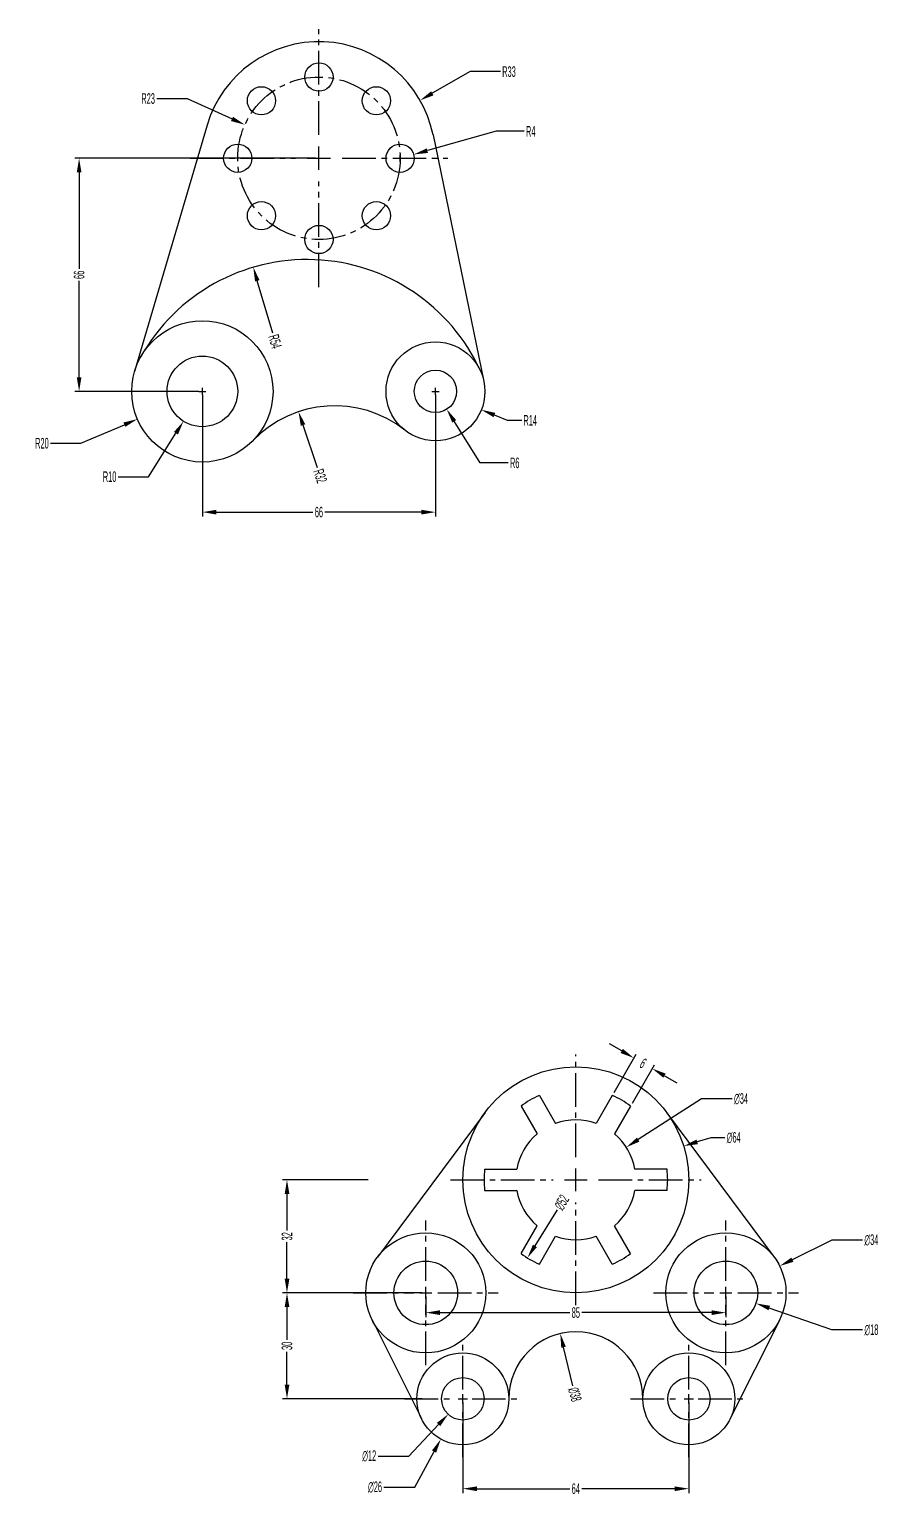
# Model space of a CAD drawing. Header units: millimetres. Extents: x 1568 to 31342, y 459 to 4403.
# Drawn here: x 10023.5 to 10266.2, y 1444.1 to 1859.3 of the extents above; entities that cross this region are included whole.
import ezdxf

# ---------------------------------------------------------------- set-up
doc = ezdxf.new("R2010")
doc.units = ezdxf.units.MM
doc.header["$LTSCALE"] = 0.5
doc.linetypes.add('CENTER2', pattern=[28.575, 19.05, -3.175, 3.175, -3.175])
doc.layers.add('centre line', color=3, linetype='CENTER2')
doc.layers.add('drawing', color=7, linetype='Continuous')
doc.styles.get("Standard").update_dxf_attribs({"font": 'arial.ttf', "width": 0.5})
doc.dimstyles.new('DARSHU2', dxfattribs={"dimtxt": 3, "dimasz": 4, "dimexe": 1.25, "dimexo": 1, "dimtad": 0, "dimtoh": 1, "dimdec": 1, "dimdsep": 46, "dimtxsty": 'Standard', "dimcen": 1, "dimclrd": 6, "dimclre": 6, "dimclrt": 6, "dimadec": 0, "dimazin": 0, "dimtfac": 1, "dimtdec": 1, "dimtofl": 0, "dimtmove": 0, "dimatfit": 3, "dimfxl": 1, "dimtfillclr": 256, "dimlwd": 25, "dimlwe": 25, "dimarcsym": 0})

# ---------------------------------------------------------------- blocks, each defined once
blk = doc.blocks.new('*U384')
at = {"layer": 'centre line', "color": 0, "linetype": 'CENTER2', "transparency": 16777216}
for p, q in [((0, 6.6), (0, 36.5)), ((-36.5, 0), (-6.6, 0)), ((6.6, 0), (36.5, 0)), ((0, -36.5), (0, -6.6))]:
    blk.add_line(p, q, dxfattribs=at)
at = {"layer": 'centre line', "color": 0, "linetype": 'Continuous', "transparency": 16777216}
for p, q in [((-3.3, 0), (3.3, 0)), ((0, -3.3), (0, 3.3))]:
    blk.add_line(p, q, dxfattribs=at)
blk = doc.blocks.new('*D385')
at = {"layer": 'Defpoints', "color": 0, "transparency": 16777216}
for p in [(10134.13, 1839.17), (10105.49, 1822.77)]:
    blk.add_point(p, dxfattribs=at)
at = {"layer": 'drawing', "color": 6, "linetype": 'Continuous', "lineweight": 25, "transparency": 16777216}
for p, q in [((10148.3, 1847.29), (10137.6, 1841.16)), ((10156.89, 1847.29), (10148.3, 1847.29))]:
    blk.add_line(p, q, dxfattribs=at)
at = {"layer": 'drawing', "color": 6, "lineweight": 25, "transparency": 16777216}
for p, q in [((10104.49, 1822.77), (10106.49, 1822.77)), ((10105.49, 1821.77), (10105.49, 1823.77))]:
    blk.add_line(p, q, dxfattribs=at)
at = {"layer": 'drawing', "color": 6, "transparency": 16777216}
blk.add_solid([(10137.27, 1841.74), (10137.93, 1840.58), (10134.13, 1839.17)], dxfattribs=at)
at = {"layer": 'drawing', "color": 6, "transparency": 16777216, "insert": (10159.31, 1847.29), "char_height": 3, "attachment_point": 5}
blk.add_mtext('R33', dxfattribs=at)
blk = doc.blocks.new('*D386')
at = {"layer": 'Defpoints', "color": 0, "transparency": 16777216}
for p in [(10128.49, 1822.77), (10132.34, 1823.85)]:
    blk.add_point(p, dxfattribs=at)
at = {"layer": 'drawing', "color": 6, "linetype": 'Continuous', "lineweight": 25, "transparency": 16777216}
for p, q in [((10155.72, 1830.4), (10136.19, 1824.93)), ((10163.63, 1830.4), (10155.72, 1830.4))]:
    blk.add_line(p, q, dxfattribs=at)
at = {"layer": 'drawing', "color": 6, "lineweight": 25, "transparency": 16777216}
for p, q in [((10127.49, 1822.77), (10129.49, 1822.77)), ((10128.49, 1821.77), (10128.49, 1823.77))]:
    blk.add_line(p, q, dxfattribs=at)
at = {"layer": 'drawing', "color": 6, "transparency": 16777216}
blk.add_solid([(10136.01, 1825.57), (10136.37, 1824.29), (10132.34, 1823.85)], dxfattribs=at)
at = {"layer": 'drawing', "color": 6, "transparency": 16777216, "insert": (10165.46, 1830.4), "char_height": 3, "attachment_point": 5}
blk.add_mtext('R4', dxfattribs=at)
blk = doc.blocks.new('*D387')
at = {"layer": 'Defpoints', "color": 0, "transparency": 16777216}
for p in [(10138.49, 1756.77), (10151.48, 1751.56)]:
    blk.add_point(p, dxfattribs=at)
at = {"layer": 'drawing', "color": 6, "lineweight": 25, "transparency": 16777216}
for p, q in [((10137.49, 1756.77), (10139.49, 1756.77)), ((10138.49, 1755.77), (10138.49, 1757.77))]:
    blk.add_line(p, q, dxfattribs=at)
at = {"layer": 'drawing', "color": 6, "linetype": 'Continuous', "lineweight": 25, "transparency": 16777216}
for p, q in [((10158.91, 1748.58), (10155.19, 1750.07)), ((10162.91, 1748.58), (10158.91, 1748.58))]:
    blk.add_line(p, q, dxfattribs=at)
at = {"layer": 'drawing', "color": 6, "transparency": 16777216}
blk.add_solid([(10155.44, 1750.69), (10154.95, 1749.46), (10151.48, 1751.56)], dxfattribs=at)
at = {"layer": 'drawing', "color": 6, "transparency": 16777216, "insert": (10165.32, 1748.58), "char_height": 3, "attachment_point": 5}
blk.add_mtext('R14', dxfattribs=at)
blk = doc.blocks.new('*D388')
at = {"layer": 'Defpoints', "color": 0, "transparency": 16777216}
for p in [(10138.49, 1756.77), (10141.68, 1751.69)]:
    blk.add_point(p, dxfattribs=at)
at = {"layer": 'drawing', "color": 6, "lineweight": 25, "transparency": 16777216}
for p, q in [((10137.49, 1756.77), (10139.49, 1756.77)), ((10138.49, 1755.77), (10138.49, 1757.77))]:
    blk.add_line(p, q, dxfattribs=at)
at = {"layer": 'drawing', "color": 6, "linetype": 'Continuous', "lineweight": 25, "transparency": 16777216}
for p, q in [((10151.19, 1736.52), (10143.8, 1748.3)), ((10159.1, 1736.52), (10151.19, 1736.52))]:
    blk.add_line(p, q, dxfattribs=at)
at = {"layer": 'drawing', "color": 6, "transparency": 16777216}
blk.add_solid([(10144.37, 1748.66), (10143.24, 1747.95), (10141.68, 1751.69)], dxfattribs=at)
at = {"layer": 'drawing', "color": 6, "transparency": 16777216, "insert": (10160.93, 1736.52), "char_height": 3, "attachment_point": 5}
blk.add_mtext('R6', dxfattribs=at)
blk = doc.blocks.new('*D389')
at = {"layer": 'Defpoints', "color": 0, "transparency": 16777216}
for p in [(10099.72, 1751.02), (10109.94, 1720.7)]:
    blk.add_point(p, dxfattribs=at)
at = {"layer": 'drawing', "color": 6, "linetype": 'Continuous', "lineweight": 25, "transparency": 16777216}
blk.add_line((10105.09, 1735.1), (10100.99, 1747.23), dxfattribs=at)
at = {"layer": 'drawing', "color": 6, "transparency": 16777216}
blk.add_solid([(10101.63, 1747.45), (10100.36, 1747.02), (10099.72, 1751.02)], dxfattribs=at)
at = {"layer": 'drawing', "color": 6, "transparency": 16777216, "insert": (10105.86, 1732.82), "char_height": 3, "attachment_point": 5, "rotation": 288.6405}
blk.add_mtext('R32', dxfattribs=at)
blk = doc.blocks.new('*D390')
at = {"layer": 'Defpoints', "color": 0, "transparency": 16777216}
for p in [(10086.91, 1791.92), (10102.13, 1740.11)]:
    blk.add_point(p, dxfattribs=at)
at = {"layer": 'drawing', "color": 6, "linetype": 'Continuous', "lineweight": 25, "transparency": 16777216}
blk.add_line((10092.4, 1773.22), (10088.04, 1788.09), dxfattribs=at)
at = {"layer": 'drawing', "color": 6, "transparency": 16777216}
blk.add_solid([(10088.68, 1788.27), (10087.4, 1787.9), (10086.91, 1791.92)], dxfattribs=at)
at = {"layer": 'drawing', "color": 6, "transparency": 16777216, "insert": (10093.08, 1770.9), "char_height": 3, "attachment_point": 5, "rotation": 286.3657}
blk.add_mtext('R54', dxfattribs=at)
blk = doc.blocks.new('*D391')
at = {"layer": 'Defpoints', "color": 0, "transparency": 16777216}
for p in [(10072.49, 1756.77), (10054.09, 1748.92)]:
    blk.add_point(p, dxfattribs=at)
at = {"layer": 'drawing', "color": 6, "lineweight": 25, "transparency": 16777216}
for p, q in [((10071.49, 1756.77), (10073.49, 1756.77)), ((10072.49, 1755.77), (10072.49, 1757.77))]:
    blk.add_line(p, q, dxfattribs=at)
at = {"layer": 'drawing', "color": 6, "linetype": 'Continuous', "lineweight": 25, "transparency": 16777216}
for p, q in [((10038.07, 1742.08), (10050.42, 1747.35)), ((10029.48, 1742.08), (10038.07, 1742.08))]:
    blk.add_line(p, q, dxfattribs=at)
at = {"layer": 'drawing', "color": 6, "transparency": 16777216}
blk.add_solid([(10050.15, 1747.97), (10050.68, 1746.74), (10054.09, 1748.92)], dxfattribs=at)
at = {"layer": 'drawing', "color": 6, "transparency": 16777216, "insert": (10027.07, 1742.08), "char_height": 3, "attachment_point": 5}
blk.add_mtext('R20', dxfattribs=at)
blk = doc.blocks.new('*D392')
at = {"layer": 'Defpoints', "color": 0, "transparency": 16777216}
for p in [(10072.49, 1756.77), (10067.15, 1748.32)]:
    blk.add_point(p, dxfattribs=at)
at = {"layer": 'drawing', "color": 6, "lineweight": 25, "transparency": 16777216}
for p, q in [((10071.49, 1756.77), (10073.49, 1756.77)), ((10072.49, 1755.77), (10072.49, 1757.77))]:
    blk.add_line(p, q, dxfattribs=at)
at = {"layer": 'drawing', "color": 6, "linetype": 'Continuous', "lineweight": 25, "transparency": 16777216}
for p, q in [((10057.23, 1732.61), (10065.01, 1744.94)), ((10048.64, 1732.61), (10057.23, 1732.61))]:
    blk.add_line(p, q, dxfattribs=at)
at = {"layer": 'drawing', "color": 6, "transparency": 16777216}
blk.add_solid([(10064.45, 1745.29), (10065.58, 1744.58), (10067.15, 1748.32)], dxfattribs=at)
at = {"layer": 'drawing', "color": 6, "transparency": 16777216, "insert": (10046.23, 1732.61), "char_height": 3, "attachment_point": 5}
blk.add_mtext('R10', dxfattribs=at)
blk = doc.blocks.new('*D393')
at = {"layer": 'Defpoints', "color": 0, "transparency": 16777216}
for p in [(10084.53, 1832.26), (10105.49, 1822.77)]:
    blk.add_point(p, dxfattribs=at)
at = {"layer": 'drawing', "color": 6, "linetype": 'Continuous', "lineweight": 25, "transparency": 16777216}
for p, q in [((10059.56, 1839.67), (10068.15, 1839.67)), ((10068.15, 1839.67), (10080.89, 1833.9))]:
    blk.add_line(p, q, dxfattribs=at)
at = {"layer": 'drawing', "color": 6, "lineweight": 25, "transparency": 16777216}
for p, q in [((10104.49, 1822.77), (10106.49, 1822.77)), ((10105.49, 1821.77), (10105.49, 1823.77))]:
    blk.add_line(p, q, dxfattribs=at)
at = {"layer": 'drawing', "color": 6, "transparency": 16777216}
blk.add_solid([(10081.16, 1834.51), (10080.61, 1833.3), (10084.53, 1832.26)], dxfattribs=at)
at = {"layer": 'drawing', "color": 6, "transparency": 16777216, "insert": (10057.14, 1839.67), "char_height": 3, "attachment_point": 5}
blk.add_mtext('R23', dxfattribs=at)
blk = doc.blocks.new('*D394')
at = {"layer": 'Defpoints', "color": 0, "transparency": 16777216}
for p in [(10072.49, 1756.77), (10138.49, 1756.77), (10138.49, 1722.59)]:
    blk.add_point(p, dxfattribs=at)
at = {"layer": 'drawing', "color": 6, "linetype": 'Continuous', "lineweight": 25, "transparency": 16777216}
for p, q in [((10072.49, 1755.77), (10072.49, 1721.34)), ((10138.49, 1755.77), (10138.49, 1721.34)), ((10076.49, 1722.59), (10103.79, 1722.59)), ((10134.49, 1722.59), (10107.19, 1722.59))]:
    blk.add_line(p, q, dxfattribs=at)
at = {"layer": 'drawing', "color": 6, "transparency": 16777216}
for points in [[(10076.49, 1723.25), (10076.49, 1721.92), (10072.49, 1722.59)], [(10134.49, 1723.25), (10134.49, 1721.92), (10138.49, 1722.59)]]:
    blk.add_solid(points, dxfattribs=at)
at = {"layer": 'drawing', "color": 6, "transparency": 16777216, "insert": (10105.49, 1722.59), "char_height": 3, "attachment_point": 5}
blk.add_mtext('66', dxfattribs=at)
blk = doc.blocks.new('*D395')
at = {"layer": 'Defpoints', "color": 0, "transparency": 16777216}
for p in [(10105.49, 1822.77), (10037.59, 1756.77), (10072.49, 1756.77)]:
    blk.add_point(p, dxfattribs=at)
at = {"layer": 'drawing', "color": 6, "linetype": 'Continuous', "lineweight": 25, "transparency": 16777216}
for p, q in [((10104.49, 1822.77), (10036.34, 1822.77)), ((10037.59, 1818.77), (10037.59, 1791.48)), ((10037.59, 1760.77), (10037.59, 1788.07)), ((10071.49, 1756.77), (10036.34, 1756.77))]:
    blk.add_line(p, q, dxfattribs=at)
at = {"layer": 'drawing', "color": 6, "transparency": 16777216}
for points in [[(10036.92, 1818.77), (10038.26, 1818.77), (10037.59, 1822.77)], [(10036.92, 1760.77), (10038.26, 1760.77), (10037.59, 1756.77)]]:
    blk.add_solid(points, dxfattribs=at)
at = {"layer": 'drawing', "color": 6, "transparency": 16777216, "insert": (10037.59, 1789.77), "char_height": 3, "attachment_point": 5, "rotation": 90}
blk.add_mtext('66', dxfattribs=at)
blk = doc.blocks.new('*U396')
at = {"layer": 'centre line', "color": 0, "linetype": 'CENTER2', "transparency": 16777216}
for p, q in [((0, 6.4), (0, 35.5)), ((-35.5, 0), (-6.4, 0)), ((6.4, 0), (35.5, 0)), ((0, -35.5), (0, -6.4))]:
    blk.add_line(p, q, dxfattribs=at)
at = {"layer": 'centre line', "color": 0, "linetype": 'Continuous', "transparency": 16777216}
for p, q in [((-3.2, 0), (3.2, 0)), ((0, -3.2), (0, 3.2))]:
    blk.add_line(p, q, dxfattribs=at)
blk = doc.blocks.new('*U397')
at = {"layer": 'centre line', "color": 0, "linetype": 'CENTER2', "transparency": 16777216}
for p, q in [((0, 3.4), (0, 20.5)), ((-20.5, 0), (-3.4, 0)), ((3.4, 0), (20.5, 0)), ((0, -20.5), (0, -3.4))]:
    blk.add_line(p, q, dxfattribs=at)
at = {"layer": 'centre line', "color": 0, "linetype": 'Continuous', "transparency": 16777216}
for p, q in [((-1.7, 0), (1.7, 0)), ((0, -1.7), (0, 1.7))]:
    blk.add_line(p, q, dxfattribs=at)
blk = doc.blocks.new('*U398')
at = {"layer": 'centre line', "color": 0, "linetype": 'CENTER2', "transparency": 16777216}
for p, q in [((0, 2.6), (0, 16.5)), ((-16.5, 0), (-2.6, 0)), ((2.6, 0), (16.5, 0)), ((0, -16.5), (0, -2.6))]:
    blk.add_line(p, q, dxfattribs=at)
at = {"layer": 'centre line', "color": 0, "linetype": 'Continuous', "transparency": 16777216}
for p, q in [((-1.3, 0), (1.3, 0)), ((0, -1.3), (0, 1.3))]:
    blk.add_line(p, q, dxfattribs=at)
blk = doc.blocks.new('*U399')
at = {"layer": 'centre line', "color": 0, "linetype": 'CENTER2', "transparency": 16777216}
for p, q in [((0, 3.4), (0, 20.5)), ((-20.5, 0), (-3.4, 0)), ((3.4, 0), (20.5, 0)), ((0, -20.5), (0, -3.4))]:
    blk.add_line(p, q, dxfattribs=at)
at = {"layer": 'centre line', "color": 0, "linetype": 'Continuous', "transparency": 16777216}
for p, q in [((-1.7, 0), (1.7, 0)), ((0, -1.7), (0, 1.7))]:
    blk.add_line(p, q, dxfattribs=at)
blk = doc.blocks.new('*U400')
at = {"layer": 'centre line', "color": 0, "linetype": 'CENTER2', "transparency": 16777216}
for p, q in [((0, 2.6), (0, 16.5)), ((-16.5, 0), (-2.6, 0)), ((2.6, 0), (16.5, 0)), ((0, -16.5), (0, -2.6))]:
    blk.add_line(p, q, dxfattribs=at)
at = {"layer": 'centre line', "color": 0, "linetype": 'Continuous', "transparency": 16777216}
for p, q in [((-1.3, 0), (1.3, 0)), ((0, -1.3), (0, 1.3))]:
    blk.add_line(p, q, dxfattribs=at)
blk = doc.blocks.new('*D401')
at = {"layer": 'centre line', "color": 6, "linetype": 'Continuous', "lineweight": 25, "transparency": 16777216}
for p, q in [((10146.23, 1470.57), (10146.23, 1444.87)), ((10210.23, 1470.57), (10210.23, 1444.87)), ((10150.23, 1446.12), (10176.53, 1446.12)), ((10206.23, 1446.12), (10179.93, 1446.12))]:
    blk.add_line(p, q, dxfattribs=at)
at = {"layer": 'centre line', "color": 6, "transparency": 16777216}
for points in [[(10150.23, 1446.78), (10150.23, 1445.45), (10146.23, 1446.12)], [(10206.23, 1446.78), (10206.23, 1445.45), (10210.23, 1446.12)]]:
    blk.add_solid(points, dxfattribs=at)
at = {"layer": 'Defpoints', "color": 0, "transparency": 16777216}
for p in [(10146.23, 1471.57), (10210.23, 1471.57), (10210.23, 1446.12)]:
    blk.add_point(p, dxfattribs=at)
at = {"layer": 'centre line', "color": 6, "transparency": 16777216, "insert": (10178.23, 1446.12), "char_height": 3, "attachment_point": 5}
blk.add_mtext('64', dxfattribs=at)
blk = doc.blocks.new('*D402')
at = {"layer": 'centre line', "color": 6, "linetype": 'Continuous', "lineweight": 25, "transparency": 16777216}
for p, q in [((10135.73, 1500.57), (10135.73, 1494.72)), ((10220.73, 1500.57), (10220.73, 1494.72)), ((10139.73, 1495.97), (10176.53, 1495.97)), ((10216.73, 1495.97), (10179.94, 1495.97))]:
    blk.add_line(p, q, dxfattribs=at)
at = {"layer": 'centre line', "color": 6, "transparency": 16777216}
for points in [[(10139.73, 1496.63), (10139.73, 1495.3), (10135.73, 1495.97)], [(10216.73, 1496.63), (10216.73, 1495.3), (10220.73, 1495.97)]]:
    blk.add_solid(points, dxfattribs=at)
at = {"layer": 'Defpoints', "color": 0, "transparency": 16777216}
for p in [(10135.73, 1501.57), (10220.73, 1501.57), (10220.73, 1495.97)]:
    blk.add_point(p, dxfattribs=at)
at = {"layer": 'centre line', "color": 6, "transparency": 16777216, "insert": (10178.23, 1495.97), "char_height": 3, "attachment_point": 5}
blk.add_mtext('85', dxfattribs=at)
blk = doc.blocks.new('*D403')
at = {"layer": 'centre line', "color": 6, "linetype": 'Continuous', "lineweight": 25, "transparency": 16777216}
for p, q in [((10119.46, 1533.57), (10095.2, 1533.57)), ((10096.45, 1529.57), (10096.45, 1519.26)), ((10096.45, 1505.57), (10096.45, 1515.88)), ((10119.46, 1501.57), (10095.2, 1501.57))]:
    blk.add_line(p, q, dxfattribs=at)
at = {"layer": 'centre line', "color": 6, "transparency": 16777216}
for points in [[(10095.79, 1529.57), (10097.12, 1529.57), (10096.45, 1533.57)], [(10095.79, 1505.57), (10097.12, 1505.57), (10096.45, 1501.57)]]:
    blk.add_solid(points, dxfattribs=at)
at = {"layer": 'Defpoints', "color": 0, "transparency": 16777216}
for p in [(10120.46, 1533.57), (10096.45, 1501.57), (10120.46, 1501.57)]:
    blk.add_point(p, dxfattribs=at)
at = {"layer": 'centre line', "color": 6, "transparency": 16777216, "insert": (10096.45, 1517.57), "char_height": 3, "attachment_point": 5, "rotation": 90}
blk.add_mtext('32', dxfattribs=at)
blk = doc.blocks.new('*D404')
at = {"layer": 'centre line', "color": 6, "linetype": 'Continuous', "lineweight": 25, "transparency": 16777216}
for p, q in [((10134.73, 1501.57), (10095.2, 1501.57)), ((10096.45, 1497.57), (10096.45, 1488.26)), ((10096.45, 1475.57), (10096.45, 1484.87)), ((10134.73, 1471.57), (10095.2, 1471.57))]:
    blk.add_line(p, q, dxfattribs=at)
at = {"layer": 'centre line', "color": 6, "transparency": 16777216}
for points in [[(10095.79, 1497.57), (10097.12, 1497.57), (10096.45, 1501.57)], [(10095.79, 1475.57), (10097.12, 1475.57), (10096.45, 1471.57)]]:
    blk.add_solid(points, dxfattribs=at)
at = {"layer": 'Defpoints', "color": 0, "transparency": 16777216}
for p in [(10135.73, 1501.57), (10096.45, 1471.57), (10135.73, 1471.57)]:
    blk.add_point(p, dxfattribs=at)
at = {"layer": 'centre line', "color": 6, "transparency": 16777216, "insert": (10096.45, 1486.57), "char_height": 3, "attachment_point": 5, "rotation": 90}
blk.add_mtext('30', dxfattribs=at)
blk = doc.blocks.new('*D405')
at = {"layer": 'centre line', "color": 6, "linetype": 'Continuous', "lineweight": 25, "transparency": 16777216}
for p, q in [((10191.21, 1570.05), (10187.75, 1572.05)), ((10189.05, 1558.3), (10195.3, 1569.13)), ((10194.24, 1555.3), (10200.5, 1566.13)), ((10203.34, 1563.05), (10206.8, 1561.05))]:
    blk.add_line(p, q, dxfattribs=at)
at = {"layer": 'centre line', "color": 6, "transparency": 16777216}
for points in [[(10191.55, 1570.63), (10190.88, 1569.47), (10194.68, 1568.05)], [(10203.67, 1563.63), (10203.01, 1562.47), (10199.87, 1565.05)]]:
    blk.add_solid(points, dxfattribs=at)
at = {"layer": 'Defpoints', "color": 0, "transparency": 16777216}
for p in [(10199.87, 1565.05), (10188.55, 1557.43), (10193.74, 1554.43)]:
    blk.add_point(p, dxfattribs=at)
at = {"layer": 'centre line', "color": 6, "transparency": 16777216, "insert": (10197.28, 1566.55), "char_height": 3, "attachment_point": 5, "rotation": 330}
blk.add_mtext('6', dxfattribs=at)
blk = doc.blocks.new('*D406')
at = {"layer": 'centre line', "color": 6, "linetype": 'Continuous', "lineweight": 25, "transparency": 16777216}
for p, q in [((10216.41, 1545.5), (10212.59, 1544.31)), ((10220.41, 1545.5), (10216.41, 1545.5))]:
    blk.add_line(p, q, dxfattribs=at)
at = {"layer": 'centre line', "color": 6, "lineweight": 25, "transparency": 16777216}
for p, q in [((10177.23, 1533.57), (10179.23, 1533.57)), ((10178.23, 1532.57), (10178.23, 1534.57))]:
    blk.add_line(p, q, dxfattribs=at)
at = {"layer": 'centre line', "color": 6, "transparency": 16777216}
blk.add_solid([(10212.39, 1544.95), (10212.79, 1543.67), (10208.78, 1543.12)], dxfattribs=at)
at = {"layer": 'Defpoints', "color": 0, "transparency": 16777216}
for p in [(10208.78, 1543.12), (10147.69, 1524.02)]:
    blk.add_point(p, dxfattribs=at)
at = {"layer": 'centre line', "color": 6, "transparency": 16777216, "insert": (10222.92, 1545.5), "char_height": 3, "attachment_point": 5}
blk.add_mtext('∅64', dxfattribs=at)
blk = doc.blocks.new('*D407')
at = {"layer": 'centre line', "color": 6, "linetype": 'Continuous', "lineweight": 25, "transparency": 16777216}
for p, q in [((10213.79, 1556.49), (10195.88, 1544.95)), ((10222.49, 1556.49), (10213.79, 1556.49))]:
    blk.add_line(p, q, dxfattribs=at)
at = {"layer": 'centre line', "color": 6, "lineweight": 25, "transparency": 16777216}
for p, q in [((10177.23, 1533.57), (10179.23, 1533.57)), ((10178.23, 1532.57), (10178.23, 1534.57))]:
    blk.add_line(p, q, dxfattribs=at)
at = {"layer": 'centre line', "color": 6, "transparency": 16777216}
blk.add_solid([(10195.52, 1545.51), (10196.24, 1544.39), (10192.52, 1542.78)], dxfattribs=at)
at = {"layer": 'Defpoints', "color": 0, "transparency": 16777216}
for p in [(10192.52, 1542.78), (10163.95, 1524.35)]:
    blk.add_point(p, dxfattribs=at)
at = {"layer": 'centre line', "color": 6, "transparency": 16777216, "insert": (10225.01, 1556.49), "char_height": 3, "attachment_point": 5}
blk.add_mtext('∅34', dxfattribs=at)
blk = doc.blocks.new('*D408')
at = {"layer": 'centre line', "color": 6, "linetype": 'Continuous', "lineweight": 25, "transparency": 16777216}
blk.add_line((10172.95, 1525.04), (10166.64, 1514.87), dxfattribs=at)
at = {"layer": 'centre line', "color": 6, "transparency": 16777216}
blk.add_solid([(10166.08, 1515.22), (10167.21, 1514.52), (10164.54, 1511.47)], dxfattribs=at)
at = {"layer": 'Defpoints', "color": 0, "transparency": 16777216}
for p in [(10191.93, 1555.67), (10164.54, 1511.47)]:
    blk.add_point(p, dxfattribs=at)
at = {"layer": 'centre line', "color": 6, "transparency": 16777216, "insert": (10174.27, 1527.17), "char_height": 3, "attachment_point": 5, "rotation": 58.2079}
blk.add_mtext('∅52', dxfattribs=at)
blk = doc.blocks.new('*D409')
at = {"layer": 'centre line', "color": 6, "linetype": 'Continuous', "lineweight": 25, "transparency": 16777216}
for p, q in [((10250.7, 1516.52), (10239.52, 1510.94)), ((10259.4, 1516.52), (10250.7, 1516.52))]:
    blk.add_line(p, q, dxfattribs=at)
at = {"layer": 'centre line', "color": 6, "lineweight": 25, "transparency": 16777216}
for p, q in [((10219.73, 1501.57), (10221.73, 1501.57)), ((10220.73, 1500.57), (10220.73, 1502.57))]:
    blk.add_line(p, q, dxfattribs=at)
at = {"layer": 'centre line', "color": 6, "transparency": 16777216}
blk.add_solid([(10239.23, 1511.54), (10239.82, 1510.35), (10235.94, 1509.16)], dxfattribs=at)
at = {"layer": 'Defpoints', "color": 0, "transparency": 16777216}
for p in [(10235.94, 1509.16), (10205.52, 1493.97)]:
    blk.add_point(p, dxfattribs=at)
at = {"layer": 'centre line', "color": 6, "transparency": 16777216, "insert": (10261.91, 1516.52), "char_height": 3, "attachment_point": 5}
blk.add_mtext('∅34', dxfattribs=at)
blk = doc.blocks.new('*D410')
at = {"layer": 'centre line', "color": 6, "lineweight": 25, "transparency": 16777216}
for p, q in [((10219.73, 1501.57), (10221.73, 1501.57)), ((10220.73, 1500.57), (10220.73, 1502.57))]:
    blk.add_line(p, q, dxfattribs=at)
at = {"layer": 'centre line', "color": 6, "linetype": 'Continuous', "lineweight": 25, "transparency": 16777216}
for p, q in [((10250.7, 1491.07), (10233, 1497.27)), ((10259.41, 1491.07), (10250.7, 1491.07))]:
    blk.add_line(p, q, dxfattribs=at)
at = {"layer": 'centre line', "color": 6, "transparency": 16777216}
blk.add_solid([(10233.22, 1497.9), (10232.78, 1496.64), (10229.23, 1498.59)], dxfattribs=at)
at = {"layer": 'Defpoints', "color": 0, "transparency": 16777216}
for p in [(10212.24, 1504.54), (10229.23, 1498.59)]:
    blk.add_point(p, dxfattribs=at)
at = {"layer": 'centre line', "color": 6, "transparency": 16777216, "insert": (10261.92, 1491.07), "char_height": 3, "attachment_point": 5}
blk.add_mtext('∅18', dxfattribs=at)
blk = doc.blocks.new('*D411')
at = {"layer": 'centre line', "color": 6, "linetype": 'Continuous', "lineweight": 25, "transparency": 16777216}
blk.add_line((10177.35, 1475.26), (10174.75, 1486.16), dxfattribs=at)
at = {"layer": 'centre line', "color": 6, "transparency": 16777216}
blk.add_solid([(10175.4, 1486.31), (10174.11, 1486), (10173.83, 1490.05)], dxfattribs=at)
at = {"layer": 'Defpoints', "color": 0, "transparency": 16777216}
for p in [(10173.83, 1490.05), (10182.64, 1453.08)]:
    blk.add_point(p, dxfattribs=at)
at = {"layer": 'centre line', "color": 6, "transparency": 16777216, "insert": (10177.94, 1472.81), "char_height": 3, "attachment_point": 5, "rotation": 283.4095}
blk.add_mtext('∅38', dxfattribs=at)
blk = doc.blocks.new('*D412')
at = {"layer": 'centre line', "color": 6, "lineweight": 25, "transparency": 16777216}
for p, q in [((10145.23, 1471.57), (10147.23, 1471.57)), ((10146.23, 1470.57), (10146.23, 1472.57))]:
    blk.add_line(p, q, dxfattribs=at)
at = {"layer": 'centre line', "color": 6, "linetype": 'Continuous', "lineweight": 25, "transparency": 16777216}
for p, q in [((10130.93, 1455.38), (10139.36, 1464.3)), ((10122.23, 1455.38), (10130.93, 1455.38))]:
    blk.add_line(p, q, dxfattribs=at)
at = {"layer": 'centre line', "color": 6, "transparency": 16777216}
blk.add_solid([(10138.88, 1464.76), (10139.85, 1463.84), (10142.11, 1467.21)], dxfattribs=at)
at = {"layer": 'Defpoints', "color": 0, "transparency": 16777216}
for p in [(10150.35, 1475.93), (10142.11, 1467.21)]:
    blk.add_point(p, dxfattribs=at)
at = {"layer": 'centre line', "color": 6, "transparency": 16777216, "insert": (10119.73, 1455.38), "char_height": 3, "attachment_point": 5}
blk.add_mtext('∅12', dxfattribs=at)
blk = doc.blocks.new('*D413')
at = {"layer": 'centre line', "color": 6, "lineweight": 25, "transparency": 16777216}
for p, q in [((10145.23, 1471.57), (10147.23, 1471.57)), ((10146.23, 1470.57), (10146.23, 1472.57))]:
    blk.add_line(p, q, dxfattribs=at)
at = {"layer": 'centre line', "color": 6, "linetype": 'Continuous', "lineweight": 25, "transparency": 16777216}
for p, q in [((10132.6, 1446.58), (10138.09, 1456.64)), ((10123.89, 1446.58), (10132.6, 1446.58))]:
    blk.add_line(p, q, dxfattribs=at)
at = {"layer": 'centre line', "color": 6, "transparency": 16777216}
blk.add_solid([(10137.51, 1456.96), (10138.68, 1456.32), (10140.01, 1460.15)], dxfattribs=at)
at = {"layer": 'Defpoints', "color": 0, "transparency": 16777216}
for p in [(10152.46, 1482.98), (10140.01, 1460.15)]:
    blk.add_point(p, dxfattribs=at)
at = {"layer": 'centre line', "color": 6, "transparency": 16777216, "insert": (10121.38, 1446.58), "char_height": 3, "attachment_point": 5}
blk.add_mtext('∅26', dxfattribs=at)

msp = doc.modelspace()

# ---------------------------------------------------------------- linework, layer by layer
at = {"layer": 'centre line'}
msp.add_circle((10105.489, 1822.775), 23, dxfattribs=at)
at = {"layer": 'drawing'}
for p, q in [((10073.834, 1832.102), (10053.304, 1762.428)), ((10137.81, 1829.435), (10152.201, 1759.601)), ((10167.918, 1557.433), (10172.465, 1549.558)), ((10188.548, 1557.433), (10184.002, 1549.558)), ((10152.558, 1552.666), (10122.093, 1511.713)), ((10162.722, 1554.433), (10167.268, 1546.558)), ((10193.744, 1554.433), (10189.198, 1546.558)), ((10203.908, 1552.666), (10234.373, 1511.713)), ((10152.407, 1536.566), (10161.5, 1536.566)), ((10204.059, 1536.566), (10194.966, 1536.566)), ((10152.407, 1530.566), (10161.5, 1530.566)), ((10204.059, 1530.566), (10194.966, 1530.566)), ((10162.722, 1512.7), (10167.268, 1520.575)), ((10193.744, 1512.7), (10189.198, 1520.575)), ((10167.918, 1509.7), (10172.465, 1517.575)), ((10188.548, 1509.7), (10184.002, 1517.575)), ((10120.522, 1493.976), (10134.601, 1465.762)), ((10235.944, 1493.976), (10221.865, 1465.762))]:
    msp.add_line(p, q, dxfattribs=at)
for centre, radius in [((10105.489, 1845.775), 4), ((10089.225, 1839.038), 4), ((10121.752, 1839.038), 4), ((10082.489, 1822.775), 4), ((10128.489, 1822.775), 4), ((10089.225, 1806.512), 4), ((10121.752, 1806.512), 4), ((10105.489, 1799.775), 4), ((10072.489, 1756.775), 20), ((10138.489, 1756.775), 14), ((10072.489, 1756.775), 10), ((10138.489, 1756.775), 6), ((10178.233, 1533.566), 32), ((10135.733, 1501.566), 17), ((10220.733, 1501.566), 17), ((10135.733, 1501.566), 9), ((10220.733, 1501.566), 9), ((10146.233, 1471.566), 13), ((10210.233, 1471.566), 13), ((10146.233, 1471.566), 6), ((10210.233, 1471.566), 6)]:
    msp.add_circle(centre, radius, dxfattribs=at)
for centre, radius, start, end in [((10105.489, 1822.775), 33, 11.64407, 163.58199), ((10102.125, 1740.111), 54, 24.61998, 150.65186), ((10109.943, 1720.703), 32, 51.64345, 136.07758), ((10178.233, 1533.566), 26, 113.37419, 126.62581), ((10178.233, 1533.566), 26, 53.37419, 66.62581), ((10178.233, 1533.566), 17, 70.16425, 109.83575), ((10178.233, 1533.566), 17, 130.16425, 169.83575), ((10178.233, 1533.566), 17, 10.16425, 49.83575), ((10178.233, 1533.566), 26, 173.37419, 186.62581), ((10178.233, 1533.566), 26, 353.37419, 6.62581), ((10178.233, 1533.566), 17, 190.16425, 229.83575), ((10178.233, 1533.566), 17, 310.16425, 349.83575), ((10178.233, 1533.566), 17, 250.16425, 289.83575), ((10178.233, 1533.566), 26, 233.37419, 246.62581), ((10178.233, 1533.566), 26, 293.37419, 306.62581), ((10178.233, 1471.566), 19, 0, 180)]:
    msp.add_arc(centre, radius, start, end, dxfattribs=at)

# ---------------------------------------------------------------- block references
at = {"layer": 'centre line', "linetype": 'CENTER2'}
for name, p in [('*U384', (10105.489, 1822.775)), ('*U396', (10178.233, 1533.566)), ('*U397', (10135.733, 1501.566)), ('*U399', (10220.733, 1501.566)), ('*U398', (10146.233, 1471.566)), ('*U400', (10210.233, 1471.566))]:
    msp.add_blockref(name, p, dxfattribs=at)

# ---------------------------------------------------------------- dimensions: what is measured, and where the dimension line sits
at = {"layer": 'centre line'}
dim = msp.add_aligned_dim(p1=(10188.548, 1557.433), p2=(10193.744, 1554.433), distance=12.261, dimstyle='DARSHU2', dxfattribs=at)
dim.commit()
dim.dimension.update_dxf_attribs({"geometry": '*D405', "text_midpoint": (10197.277, 1566.551)})
for p1, p2, picture, middle in [((10163.945, 1524.355), (10192.521, 1542.778), '*D407', (10225.007, 1556.492)), ((10191.931, 1555.666), (10164.535, 1511.467), '*D408', (10174.266, 1527.166)), ((10205.522, 1493.975), (10235.944, 1509.158), '*D409', (10261.914, 1516.523)), ((10212.239, 1504.543), (10229.227, 1498.59), '*D410', (10261.924, 1491.066)), ((10182.639, 1453.084), (10173.827, 1490.049), '*D411', (10177.937, 1472.808)), ((10152.46, 1482.978), (10140.006, 1460.155), '*D413', (10121.377, 1446.575)), ((10150.355, 1475.927), (10142.111, 1467.206), '*D412', (10119.726, 1455.378))]:
    dim = msp.add_diameter_dim_2p(p1=p1, p2=p2, dimstyle='DARSHU2', dxfattribs=at)
    dim.commit()
    dim.dimension.update_dxf_attribs({"geometry": picture, "text_midpoint": middle, "dimtype": 163})
dim = msp.add_diameter_dim_2p(p1=(10147.691, 1524.018), p2=(10208.775, 1543.115), dimstyle='DARSHU2', dxfattribs=at)
dim.commit()
dim.dimension.update_dxf_attribs({"geometry": '*D406', "text_midpoint": (10222.923, 1545.503)})
for base, p1, p2, picture, middle in [((10096.454, 1501.566), (10120.463, 1533.566), (10120.463, 1501.566), '*D403', (10096.454, 1517.566)), ((10096.454, 1471.566), (10135.733, 1501.566), (10135.733, 1471.566), '*D404', (10096.454, 1486.566))]:
    dim = msp.add_linear_dim(base=base, p1=p1, p2=p2, angle=90, dimstyle='DARSHU2', dxfattribs=at)
    dim.commit()
    dim.dimension.update_dxf_attribs({"geometry": picture, "text_midpoint": middle})
for base, p1, p2, picture, middle in [((10220.733, 1495.965), (10135.733, 1501.566), (10220.733, 1501.566), '*D402', (10178.233, 1495.965)), ((10210.233, 1446.118), (10146.233, 1471.566), (10210.233, 1471.566), '*D401', (10178.233, 1446.118))]:
    dim = msp.add_linear_dim(base=base, p1=p1, p2=p2, dimstyle='DARSHU2', dxfattribs=at)
    dim.commit()
    dim.dimension.update_dxf_attribs({"geometry": picture, "text_midpoint": middle})
at = {"layer": 'drawing'}
for center, mpoint, picture, middle in [((10105.489, 1822.775), (10134.128, 1839.17), '*D385', (10159.311, 1847.285)), ((10105.489, 1822.775), (10084.534, 1832.256), '*D393', (10057.142, 1839.668)), ((10128.489, 1822.775), (10132.341, 1823.854), '*D386', (10165.459, 1830.403)), ((10102.125, 1740.111), (10086.91, 1791.923), '*D390', (10093.082, 1770.905)), ((10072.489, 1756.775), (10054.095, 1748.923), '*D391', (10027.065, 1742.082)), ((10072.489, 1756.775), (10067.149, 1748.32), '*D392', (10046.227, 1732.611)), ((10138.489, 1756.775), (10141.676, 1751.692), '*D388', (10160.932, 1736.523)), ((10109.943, 1720.703), (10099.715, 1751.025), '*D389', (10105.857, 1732.817))]:
    dim = msp.add_radius_dim(center=center, mpoint=mpoint, dimstyle='DARSHU2', dxfattribs=at)
    dim.commit()
    dim.dimension.update_dxf_attribs({"geometry": picture, "text_midpoint": middle, "dimtype": 164})
dim = msp.add_linear_dim(base=(10037.589, 1756.775), p1=(10105.489, 1822.775), p2=(10072.489, 1756.775), angle=90, dimstyle='DARSHU2', dxfattribs=at)
dim.commit()
dim.dimension.update_dxf_attribs({"geometry": '*D395', "text_midpoint": (10037.589, 1789.775)})
dim = msp.add_linear_dim(base=(10138.489, 1722.588), p1=(10072.489, 1756.775), p2=(10138.489, 1756.775), dimstyle='DARSHU2', dxfattribs=at)
dim.commit()
dim.dimension.update_dxf_attribs({"geometry": '*D394', "text_midpoint": (10105.489, 1722.588)})
dim = msp.add_radius_dim(center=(10138.489, 1756.775), mpoint=(10151.482, 1751.563), dimstyle='DARSHU2', dxfattribs=at)
dim.commit()
dim.dimension.update_dxf_attribs({"geometry": '*D387', "text_midpoint": (10165.321, 1748.585)})

doc.saveas('drawing.dxf')
